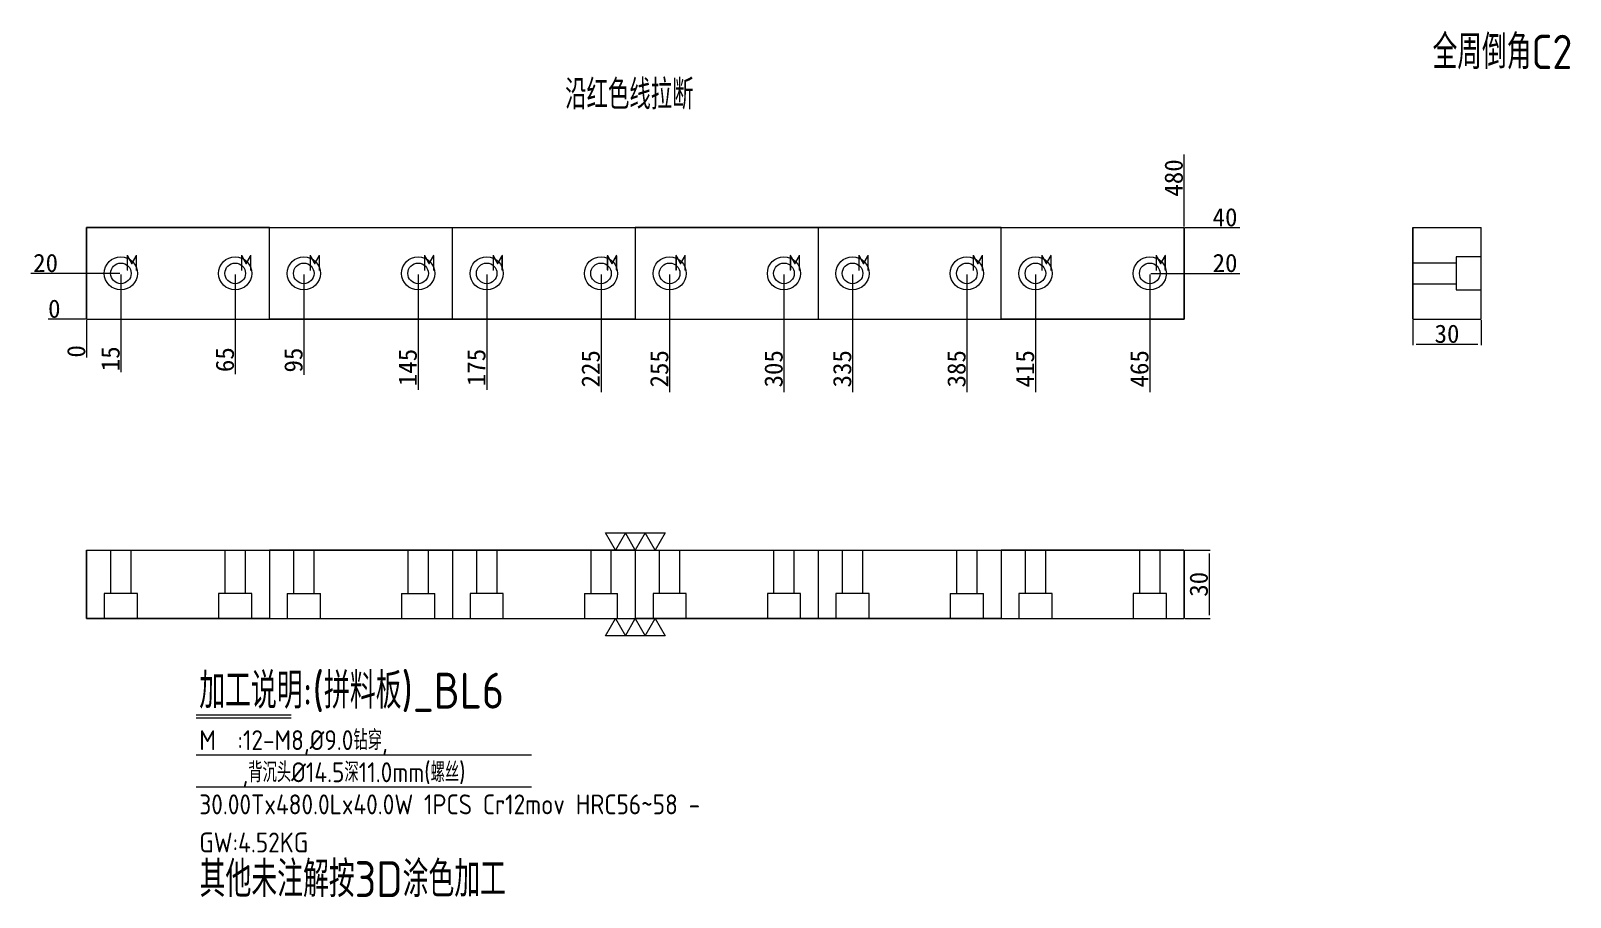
# Model space of a CAD drawing. Header units: millimetres. Extents: x 18295 to 18969, y 49860 to 50239.
import ezdxf

# ---------------------------------------------------------------- set-up
doc = ezdxf.new("R2010")
doc.units = ezdxf.units.MM
doc.linetypes.add('DASHED', pattern=[0])
doc.layers.add('dim', color=4, linetype='Continuous')
doc.layers.add('dim_temp', color=161, linetype='Continuous', lineweight=9)
doc.layers.add('PS', color=7, linetype='Continuous', true_color=0xffffff)
doc.layers.add('U1', color=7, linetype='Continuous', true_color=0xffffff)
doc.styles.add('_PUG_ERP', font='txt')
doc.styles.add('gbenor', font='gbenor.shx', dxfattribs={"bigfont": 'gbcbig'})
doc.dimstyles.new('_PUG_ERP', dxfattribs={"dimtxt": 8, "dimasz": 1.5, "dimexe": 0.5, "dimexo": 0.5, "dimgap": 0.5, "dimtad": 1, "dimtxsty": '_PUG_ERP', "dimblk": 'CLOSEDBLANK', "dimcen": 0, "dimclrd": 4, "dimclre": 4, "dimclrt": 3, "dimazin": 3, "dimtfac": 1, "dimtmove": 0, "dimatfit": 3, "dimldrblk": 'CLOSEDBLANK', "dimlwd": 9, "dimlwe": 9})

# ---------------------------------------------------------------- blocks, each defined once
blk = doc.blocks.new('*D1266')
at = {"layer": 'Defpoints', "color": 0}
for p in [(18784.85, 50132.55), (18810.8, 50132.55), (18319.85, 50112.55)]:
    blk.add_point(p, dxfattribs=at)
at = {"layer": 'dim_temp', "color": 4, "lineweight": 9}
blk.add_line((18785.35, 50132.55), (18824.25, 50132.55), dxfattribs=at)
at = {"layer": 'dim_temp', "color": 3, "lineweight": 18, "insert": (18817.77, 50137.05), "char_height": 8, "attachment_point": 5, "style": '_PUG_ERP'}
blk.add_mtext('20', dxfattribs=at)
blk = doc.blocks.new('_ClosedBlank')
blk = doc.blocks.new('*D1267')
at = {"layer": 'Defpoints', "color": 0}
for p in [(18799.85, 50152.55), (18810.8, 50152.55), (18319.85, 50112.55)]:
    blk.add_point(p, dxfattribs=at)
at = {"layer": 'dim_temp', "color": 4, "lineweight": 9}
for p, q in [((18800.35, 50152.55), (18804.8, 50152.55)), ((18804.8, 50152.55), (18807.8, 50152.55)), ((18807.8, 50152.55), (18824.25, 50152.55))]:
    blk.add_line(p, q, dxfattribs=at)
at = {"layer": 'dim_temp', "color": 3, "lineweight": 18, "insert": (18817.77, 50157.05), "char_height": 8, "attachment_point": 5, "style": '_PUG_ERP'}
blk.add_mtext('40', dxfattribs=at)
blk = doc.blocks.new('*D1268')
at = {"layer": 'Defpoints', "color": 0}
for p in [(18308.9, 50112.55), (18319.85, 50112.55), (18319.85, 50112.55)]:
    blk.add_point(p, dxfattribs=at)
at = {"layer": 'dim_temp', "color": 4, "lineweight": 9}
blk.add_line((18319.35, 50112.55), (18303.06, 50112.55), dxfattribs=at)
at = {"layer": 'dim_temp', "color": 3, "lineweight": 18, "insert": (18305.73, 50117.05), "char_height": 8, "attachment_point": 5, "style": '_PUG_ERP'}
blk.add_mtext('0', dxfattribs=at)
blk = doc.blocks.new('*D1269')
at = {"layer": 'Defpoints', "color": 0}
for p in [(18308.9, 50132.55), (18334.85, 50132.55), (18319.85, 50112.55)]:
    blk.add_point(p, dxfattribs=at)
at = {"layer": 'dim_temp', "color": 4, "lineweight": 9}
blk.add_line((18334.35, 50132.55), (18295.44, 50132.55), dxfattribs=at)
at = {"layer": 'dim_temp', "color": 3, "lineweight": 18, "insert": (18301.92, 50137.05), "char_height": 8, "attachment_point": 5, "style": '_PUG_ERP'}
blk.add_mtext('20', dxfattribs=at)
blk = doc.blocks.new('*D1270')
at = {"layer": 'Defpoints', "color": 0}
for p in [(18784.85, 50132.55), (18319.85, 50112.55), (18784.85, 50101.6)]:
    blk.add_point(p, dxfattribs=at)
at = {"layer": 'dim_temp', "color": 4, "lineweight": 9}
for p, q in [((18784.85, 50132.05), (18784.85, 50107.6)), ((18784.85, 50107.6), (18784.85, 50104.6)), ((18784.85, 50104.6), (18784.85, 50080.53))]:
    blk.add_line(p, q, dxfattribs=at)
at = {"layer": 'dim_temp', "color": 3, "lineweight": 18, "insert": (18780.35, 50090.81), "char_height": 8, "attachment_point": 5, "rotation": 90, "style": '_PUG_ERP'}
blk.add_mtext('465', dxfattribs=at)
blk = doc.blocks.new('*D1271')
at = {"layer": 'Defpoints', "color": 0}
for p in [(18734.85, 50132.55), (18319.85, 50112.55), (18734.85, 50101.6)]:
    blk.add_point(p, dxfattribs=at)
at = {"layer": 'dim_temp', "color": 4, "lineweight": 9}
for p, q in [((18734.85, 50132.05), (18734.85, 50107.6)), ((18734.85, 50107.6), (18734.85, 50104.6)), ((18734.85, 50104.6), (18734.85, 50080.53))]:
    blk.add_line(p, q, dxfattribs=at)
at = {"layer": 'dim_temp', "color": 3, "lineweight": 18, "insert": (18730.35, 50090.81), "char_height": 8, "attachment_point": 5, "rotation": 90, "style": '_PUG_ERP'}
blk.add_mtext('415', dxfattribs=at)
blk = doc.blocks.new('*D1272')
at = {"layer": 'Defpoints', "color": 0}
for p in [(18704.85, 50132.55), (18319.85, 50112.55), (18704.85, 50101.6)]:
    blk.add_point(p, dxfattribs=at)
at = {"layer": 'dim_temp', "color": 4, "lineweight": 9}
for p, q in [((18704.85, 50132.05), (18704.85, 50107.6)), ((18704.85, 50107.6), (18704.85, 50104.6)), ((18704.85, 50104.6), (18704.85, 50080.53))]:
    blk.add_line(p, q, dxfattribs=at)
at = {"layer": 'dim_temp', "color": 3, "lineweight": 18, "insert": (18700.35, 50090.81), "char_height": 8, "attachment_point": 5, "rotation": 90, "style": '_PUG_ERP'}
blk.add_mtext('385', dxfattribs=at)
blk = doc.blocks.new('*D1273')
at = {"layer": 'Defpoints', "color": 0}
for p in [(18654.85, 50132.55), (18319.85, 50112.55), (18654.85, 50101.6)]:
    blk.add_point(p, dxfattribs=at)
at = {"layer": 'dim_temp', "color": 4, "lineweight": 9}
for p, q in [((18654.85, 50132.05), (18654.85, 50107.6)), ((18654.85, 50107.6), (18654.85, 50104.6)), ((18654.85, 50104.6), (18654.85, 50080.53))]:
    blk.add_line(p, q, dxfattribs=at)
at = {"layer": 'dim_temp', "color": 3, "lineweight": 18, "insert": (18650.35, 50090.81), "char_height": 8, "attachment_point": 5, "rotation": 90, "style": '_PUG_ERP'}
blk.add_mtext('335', dxfattribs=at)
blk = doc.blocks.new('*D1274')
at = {"layer": 'Defpoints', "color": 0}
for p in [(18624.85, 50132.55), (18319.85, 50112.55), (18624.85, 50101.6)]:
    blk.add_point(p, dxfattribs=at)
at = {"layer": 'dim_temp', "color": 4, "lineweight": 9}
for p, q in [((18624.85, 50132.05), (18624.85, 50107.6)), ((18624.85, 50107.6), (18624.85, 50104.6)), ((18624.85, 50104.6), (18624.85, 50080.53))]:
    blk.add_line(p, q, dxfattribs=at)
at = {"layer": 'dim_temp', "color": 3, "lineweight": 18, "insert": (18620.35, 50090.81), "char_height": 8, "attachment_point": 5, "rotation": 90, "style": '_PUG_ERP'}
blk.add_mtext('305', dxfattribs=at)
blk = doc.blocks.new('*D1275')
at = {"layer": 'Defpoints', "color": 0}
for p in [(18574.85, 50132.55), (18319.85, 50112.55), (18574.85, 50101.6)]:
    blk.add_point(p, dxfattribs=at)
at = {"layer": 'dim_temp', "color": 4, "lineweight": 9}
for p, q in [((18574.85, 50132.05), (18574.85, 50107.6)), ((18574.85, 50107.6), (18574.85, 50104.6)), ((18574.85, 50104.6), (18574.85, 50080.53))]:
    blk.add_line(p, q, dxfattribs=at)
at = {"layer": 'dim_temp', "color": 3, "lineweight": 18, "insert": (18570.35, 50090.81), "char_height": 8, "attachment_point": 5, "rotation": 90, "style": '_PUG_ERP'}
blk.add_mtext('255', dxfattribs=at)
blk = doc.blocks.new('*D1276')
at = {"layer": 'Defpoints', "color": 0}
for p in [(18544.85, 50132.55), (18319.85, 50112.55), (18544.85, 50101.6)]:
    blk.add_point(p, dxfattribs=at)
at = {"layer": 'dim_temp', "color": 4, "lineweight": 9}
for p, q in [((18544.85, 50132.05), (18544.85, 50107.6)), ((18544.85, 50107.6), (18544.85, 50104.6)), ((18544.85, 50104.6), (18544.85, 50080.53))]:
    blk.add_line(p, q, dxfattribs=at)
at = {"layer": 'dim_temp', "color": 3, "lineweight": 18, "insert": (18540.35, 50090.81), "char_height": 8, "attachment_point": 5, "rotation": 90, "style": '_PUG_ERP'}
blk.add_mtext('225', dxfattribs=at)
blk = doc.blocks.new('*D1277')
at = {"layer": 'Defpoints', "color": 0}
for p in [(18494.85, 50132.55), (18319.85, 50112.55), (18494.85, 50101.6)]:
    blk.add_point(p, dxfattribs=at)
at = {"layer": 'dim_temp', "color": 4, "lineweight": 9}
for p, q in [((18494.85, 50132.05), (18494.85, 50107.6)), ((18494.85, 50107.6), (18494.85, 50104.6)), ((18494.85, 50104.6), (18494.85, 50081.67))]:
    blk.add_line(p, q, dxfattribs=at)
at = {"layer": 'dim_temp', "color": 3, "lineweight": 18, "insert": (18490.35, 50091.38), "char_height": 8, "attachment_point": 5, "rotation": 90, "style": '_PUG_ERP'}
blk.add_mtext('175', dxfattribs=at)
blk = doc.blocks.new('*D1278')
at = {"layer": 'Defpoints', "color": 0}
for p in [(18464.85, 50132.55), (18319.85, 50112.55), (18464.85, 50101.6)]:
    blk.add_point(p, dxfattribs=at)
at = {"layer": 'dim_temp', "color": 4, "lineweight": 9}
blk.add_line((18464.85, 50132.05), (18464.85, 50081.67), dxfattribs=at)
at = {"layer": 'dim_temp', "color": 3, "lineweight": 18, "insert": (18460.35, 50091.38), "char_height": 8, "attachment_point": 5, "rotation": 90, "style": '_PUG_ERP'}
blk.add_mtext('145', dxfattribs=at)
blk = doc.blocks.new('*D1279')
at = {"layer": 'Defpoints', "color": 0}
for p in [(18414.85, 50132.55), (18319.85, 50112.55), (18414.85, 50101.6)]:
    blk.add_point(p, dxfattribs=at)
at = {"layer": 'dim_temp', "color": 4, "lineweight": 9}
blk.add_line((18414.85, 50132.05), (18414.85, 50088.15), dxfattribs=at)
at = {"layer": 'dim_temp', "color": 3, "lineweight": 18, "insert": (18410.35, 50094.62), "char_height": 8, "attachment_point": 5, "rotation": 90, "style": '_PUG_ERP'}
blk.add_mtext('95', dxfattribs=at)
blk = doc.blocks.new('*D1280')
at = {"layer": 'Defpoints', "color": 0}
for p in [(18384.85, 50132.55), (18319.85, 50112.55), (18384.85, 50101.6)]:
    blk.add_point(p, dxfattribs=at)
at = {"layer": 'dim_temp', "color": 4, "lineweight": 9}
blk.add_line((18384.85, 50132.05), (18384.85, 50088.53), dxfattribs=at)
at = {"layer": 'dim_temp', "color": 3, "lineweight": 18, "insert": (18380.35, 50094.81), "char_height": 8, "attachment_point": 5, "rotation": 90, "style": '_PUG_ERP'}
blk.add_mtext('65', dxfattribs=at)
blk = doc.blocks.new('*D1281')
at = {"layer": 'Defpoints', "color": 0}
for p in [(18334.85, 50132.55), (18319.85, 50112.55), (18334.85, 50101.6)]:
    blk.add_point(p, dxfattribs=at)
at = {"layer": 'dim_temp', "color": 4, "lineweight": 9}
blk.add_line((18334.85, 50132.05), (18334.85, 50089.29), dxfattribs=at)
at = {"layer": 'dim_temp', "color": 3, "lineweight": 18, "insert": (18330.35, 50095.19), "char_height": 8, "attachment_point": 5, "rotation": 90, "style": '_PUG_ERP'}
blk.add_mtext('15', dxfattribs=at)
blk = doc.blocks.new('*D1282')
at = {"layer": 'Defpoints', "color": 0}
for p in [(18319.85, 50112.55), (18319.85, 50112.55), (18319.85, 50101.6)]:
    blk.add_point(p, dxfattribs=at)
at = {"layer": 'dim_temp', "color": 4, "lineweight": 9}
blk.add_line((18319.85, 50112.05), (18319.85, 50095.76), dxfattribs=at)
at = {"layer": 'dim_temp', "color": 3, "lineweight": 18, "insert": (18315.35, 50098.43), "char_height": 8, "attachment_point": 5, "rotation": 90, "style": '_PUG_ERP'}
blk.add_mtext('0', dxfattribs=at)
blk = doc.blocks.new('*D1283')
at = {"layer": 'Defpoints', "color": 0}
for p in [(18799.85, 50163.5), (18799.85, 50152.55), (18319.85, 50112.55)]:
    blk.add_point(p, dxfattribs=at)
at = {"layer": 'dim_temp', "color": 4, "lineweight": 9}
for p, q in [((18799.85, 50160.5), (18799.85, 50184.57)), ((18799.85, 50157.5), (18799.85, 50160.5)), ((18799.85, 50153.05), (18799.85, 50157.5))]:
    blk.add_line(p, q, dxfattribs=at)
at = {"layer": 'dim_temp', "color": 3, "lineweight": 18, "insert": (18795.35, 50174.28), "char_height": 8, "attachment_point": 5, "rotation": 90, "style": '_PUG_ERP'}
blk.add_mtext('480', dxfattribs=at)
blk = doc.blocks.new('*D1284')
at = {"layer": 'Defpoints', "color": 0}
for p in [(18799.85, 50011.55), (18799.85, 49981.55), (18810.8, 49981.55)]:
    blk.add_point(p, dxfattribs=at)
at = {"layer": 'dim_temp', "color": 4, "lineweight": 9}
for p, q in [((18800.35, 50011.55), (18811.3, 50011.55)), ((18810.8, 50010.05), (18810.8, 49983.05)), ((18800.35, 49981.55), (18811.3, 49981.55))]:
    blk.add_line(p, q, dxfattribs=at)
at = {"layer": 'dim_temp', "color": 3, "lineweight": 18, "insert": (18806.3, 49996.55), "char_height": 8, "attachment_point": 5, "rotation": 90, "style": '_PUG_ERP'}
blk.add_mtext('30', dxfattribs=at)
blk = doc.blocks.new('*D1285')
at = {"layer": 'Defpoints', "color": 0}
for p in [(18899.85, 50112.55), (18929.85, 50112.55), (18929.85, 50101.6)]:
    blk.add_point(p, dxfattribs=at)
at = {"layer": 'dim_temp', "color": 4, "lineweight": 9}
for p, q in [((18899.85, 50112.05), (18899.85, 50101.1)), ((18929.85, 50112.05), (18929.85, 50101.1)), ((18901.35, 50101.6), (18928.35, 50101.6))]:
    blk.add_line(p, q, dxfattribs=at)
at = {"layer": 'dim_temp', "color": 3, "lineweight": 18, "insert": (18914.85, 50106.1), "char_height": 8, "attachment_point": 5, "style": '_PUG_ERP'}
blk.add_mtext('30', dxfattribs=at)

msp = doc.modelspace()

# ---------------------------------------------------------------- linework, layer by layer
at = {"layer": 'dim', "color": 252, "linetype": 'DASHED', "lineweight": 18, "ltscale": 0.474375}
for p, q in [((18319.845, 50152.548), (18799.845, 50152.548)), ((18319.845, 50112.548), (18319.845, 50152.548)), ((18799.845, 50112.548), (18799.845, 50152.548)), ((18899.845, 50152.548), (18929.845, 50152.548)), ((18899.845, 50112.548), (18899.845, 50152.548)), ((18929.845, 50112.548), (18929.845, 50152.548)), ((18319.845, 50112.548), (18799.845, 50112.548)), ((18899.845, 50112.548), (18929.845, 50112.548)), ((18319.845, 50011.548), (18799.845, 50011.548)), ((18319.845, 49981.548), (18319.845, 50011.548)), ((18799.845, 49981.548), (18799.845, 50011.548)), ((18319.845, 49981.548), (18799.845, 49981.548))]:
    msp.add_line(p, q, dxfattribs=at)
at = {"layer": 'dim', "color": 8, "linetype": 'Continuous', "lineweight": 18}
for p, q in [((18367.845, 49939.483), (18409.387, 49939.483)), ((18367.845, 49938.178), (18409.387, 49938.178)), ((18367.845, 49921.953), (18514.423, 49921.953)), ((18367.845, 49907.903), (18514.423, 49907.903))]:
    msp.add_line(p, q, dxfattribs=at)
at = {"layer": 'dim_temp', "lineweight": 18}
for points in [[(18572.835, 50019.048), (18568.505, 50011.548), (18564.175, 50019.048), (18559.845, 50011.548), (18555.515, 50019.048), (18551.185, 50011.548), (18546.855, 50019.048), (18572.835, 50019.048)], [(18546.855, 49974.048), (18551.185, 49981.548), (18555.515, 49974.048), (18559.845, 49981.548), (18564.175, 49974.048), (18568.505, 49981.548), (18572.835, 49974.048), (18546.855, 49974.048)]]:
    msp.add_lwpolyline(points, close=True, dxfattribs=at)
at = {"layer": 'PS', "color": 11, "linetype": 'Continuous', "lineweight": 18}
for p, q in [((18399.845, 50152.548), (18319.845, 50152.548)), ((18319.845, 50152.548), (18319.845, 50112.548)), ((18399.845, 50152.548), (18479.845, 50152.548)), ((18479.845, 50152.548), (18559.845, 50152.548)), ((18639.845, 50152.548), (18559.845, 50152.548)), ((18719.845, 50152.548), (18639.845, 50152.548)), ((18719.845, 50152.548), (18799.845, 50152.548)), ((18799.845, 50152.548), (18799.845, 50112.548)), ((18899.845, 50152.548), (18929.845, 50152.548)), ((18899.845, 50152.548), (18899.845, 50112.548)), ((18929.845, 50112.548), (18929.845, 50152.548)), ((18319.845, 50112.548), (18399.845, 50112.548)), ((18479.845, 50112.548), (18399.845, 50112.548)), ((18559.845, 50112.548), (18479.845, 50112.548)), ((18559.845, 50112.548), (18639.845, 50112.548)), ((18639.845, 50112.548), (18719.845, 50112.548)), ((18799.845, 50112.548), (18719.845, 50112.548)), ((18899.845, 50112.548), (18929.845, 50112.548)), ((18319.845, 50011.548), (18399.845, 50011.548)), ((18319.845, 50011.548), (18319.845, 49981.548)), ((18399.845, 50011.548), (18399.845, 49981.548)), ((18479.845, 50011.548), (18399.845, 50011.548)), ((18399.845, 50011.548), (18399.845, 49981.548)), ((18559.845, 50011.548), (18479.845, 50011.548)), ((18479.845, 50011.548), (18479.845, 49981.548)), ((18479.845, 50011.548), (18479.845, 49981.548)), ((18559.845, 50011.548), (18559.845, 49981.548)), ((18559.845, 50011.548), (18639.845, 50011.548)), ((18559.845, 50011.548), (18559.845, 49981.548)), ((18639.845, 50011.548), (18639.845, 49981.548)), ((18639.845, 50011.548), (18719.845, 50011.548)), ((18639.845, 50011.548), (18639.845, 49981.548)), ((18719.845, 50011.548), (18719.845, 49981.548)), ((18799.845, 50011.548), (18719.845, 50011.548)), ((18719.845, 50011.548), (18719.845, 49981.548)), ((18799.845, 50011.548), (18799.845, 49981.548)), ((18399.845, 49981.548), (18319.845, 49981.548)), ((18399.845, 49981.548), (18479.845, 49981.548)), ((18479.845, 49981.548), (18559.845, 49981.548)), ((18639.845, 49981.548), (18559.845, 49981.548)), ((18719.845, 49981.548), (18639.845, 49981.548)), ((18719.845, 49981.548), (18799.845, 49981.548))]:
    msp.add_line(p, q, dxfattribs=at)
at = {"layer": 'PS', "color": 1, "linetype": 'Continuous', "lineweight": 18}
for p, q in [((18399.845, 50112.548), (18399.845, 50152.548)), ((18479.845, 50112.548), (18479.845, 50152.548)), ((18559.845, 50152.548), (18559.845, 50112.548)), ((18639.845, 50152.548), (18639.845, 50112.548)), ((18719.845, 50112.548), (18719.845, 50152.548))]:
    msp.add_line(p, q, dxfattribs=at)
at = {"layer": 'PS', "color": 11, "linetype": 'DASHED', "lineweight": 13, "ltscale": 0.474375}
for p, q in [((18918.845, 50137.051), (18899.845, 50137.051)), ((18929.845, 50139.798), (18918.845, 50139.798)), ((18918.845, 50139.798), (18918.845, 50125.298)), ((18899.845, 50128.044), (18918.845, 50128.044)), ((18918.845, 50125.298), (18929.845, 50125.298)), ((18330.342, 50011.548), (18330.342, 49992.548)), ((18339.349, 49992.548), (18339.349, 50011.548)), ((18380.342, 50011.548), (18380.342, 49992.548)), ((18389.349, 49992.548), (18389.349, 50011.548)), ((18410.342, 50011.548), (18410.342, 49992.548)), ((18419.349, 49992.548), (18419.349, 50011.548)), ((18460.342, 50011.548), (18460.342, 49992.548)), ((18469.349, 49992.548), (18469.349, 50011.548)), ((18490.342, 50011.548), (18490.342, 49992.548)), ((18499.349, 49992.548), (18499.349, 50011.548)), ((18540.342, 50011.548), (18540.342, 49992.548)), ((18549.349, 49992.548), (18549.349, 50011.548)), ((18570.342, 50011.548), (18570.342, 49992.548)), ((18579.349, 49992.548), (18579.349, 50011.548)), ((18620.342, 50011.548), (18620.342, 49992.548)), ((18629.349, 49992.548), (18629.349, 50011.548)), ((18650.342, 50011.548), (18650.342, 49992.548)), ((18659.349, 49992.548), (18659.349, 50011.548)), ((18700.342, 50011.548), (18700.342, 49992.548)), ((18709.349, 49992.548), (18709.349, 50011.548)), ((18730.342, 50011.548), (18730.342, 49992.548)), ((18739.349, 49992.548), (18739.349, 50011.548)), ((18780.342, 50011.548), (18780.342, 49992.548)), ((18789.349, 49992.548), (18789.349, 50011.548)), ((18327.595, 49992.548), (18327.595, 49981.548)), ((18342.095, 49992.548), (18327.595, 49992.548)), ((18342.095, 49981.548), (18342.095, 49992.548)), ((18377.595, 49992.548), (18377.595, 49981.548)), ((18392.095, 49992.548), (18377.595, 49992.548)), ((18392.095, 49981.548), (18392.095, 49992.548)), ((18407.595, 49992.548), (18407.595, 49981.548)), ((18407.595, 49992.548), (18422.095, 49992.548)), ((18422.095, 49981.548), (18422.095, 49992.548)), ((18457.595, 49992.548), (18457.595, 49981.548)), ((18457.595, 49992.548), (18472.095, 49992.548)), ((18472.095, 49981.548), (18472.095, 49992.548)), ((18487.595, 49992.548), (18487.595, 49981.548)), ((18502.095, 49992.548), (18487.595, 49992.548)), ((18502.095, 49981.548), (18502.095, 49992.548)), ((18537.595, 49992.548), (18537.595, 49981.548)), ((18537.595, 49992.548), (18552.095, 49992.548)), ((18552.095, 49981.548), (18552.095, 49992.548)), ((18567.595, 49992.548), (18567.595, 49981.548)), ((18572.365, 49992.548), (18567.595, 49992.548)), ((18582.095, 49992.548), (18572.365, 49992.548)), ((18582.095, 49981.548), (18582.095, 49992.548)), ((18617.595, 49992.548), (18617.595, 49981.548)), ((18622.365, 49992.548), (18617.595, 49992.548)), ((18632.095, 49992.548), (18622.365, 49992.548)), ((18632.095, 49981.548), (18632.095, 49992.548)), ((18647.595, 49992.548), (18647.595, 49981.548)), ((18653.586, 49992.548), (18647.595, 49992.548)), ((18662.095, 49992.548), (18653.586, 49992.548)), ((18662.095, 49981.548), (18662.095, 49992.548)), ((18697.595, 49992.548), (18697.595, 49981.548)), ((18697.595, 49992.548), (18706.104, 49992.548)), ((18706.104, 49992.548), (18712.095, 49992.548)), ((18712.095, 49981.548), (18712.095, 49992.548)), ((18727.595, 49992.548), (18727.595, 49981.548)), ((18742.095, 49992.548), (18727.595, 49992.548)), ((18742.095, 49981.548), (18742.095, 49992.548)), ((18777.595, 49992.548), (18777.595, 49981.548)), ((18792.095, 49992.548), (18777.595, 49992.548)), ((18792.095, 49981.548), (18792.095, 49992.548))]:
    msp.add_line(p, q, dxfattribs=at)
at = {"layer": 'PS', "color": 30, "linetype": 'DASHED', "lineweight": 13, "ltscale": 0.474375}
for centre in [(18334.845, 50132.548), (18384.845, 50132.548), (18414.845, 50132.548), (18464.845, 50132.548), (18494.845, 50132.548), (18544.845, 50132.548), (18574.845, 50132.548), (18624.845, 50132.548), (18654.845, 50132.548), (18704.845, 50132.548), (18734.845, 50132.548), (18784.845, 50132.548)]:
    msp.add_circle(centre, 7.25, dxfattribs=at)
at = {"layer": 'PS', "color": 42, "linetype": 'Continuous', "lineweight": 18}
for centre in [(18334.845, 50132.548), (18384.845, 50132.548), (18414.845, 50132.548), (18464.845, 50132.548), (18494.845, 50132.548), (18544.845, 50132.548), (18574.845, 50132.548), (18624.845, 50132.548), (18654.845, 50132.548), (18704.845, 50132.548), (18734.845, 50132.548), (18784.845, 50132.548)]:
    msp.add_circle(centre, 4.503, dxfattribs=at)

# ---------------------------------------------------------------- texts
at = {"layer": 'dim', "color": 1, "lineweight": 18, "style": 'gbenor'}
msp.add_text('沿红色线拉断', height=13, dxfattribs=at).set_placement((18529.162, 50204.298))
at = {"layer": 'dim', "color": 4, "lineweight": 18, "style": 'gbenor'}
for s, height, p in [('M', 7, (18336.745, 50133.665)), ('M', 7, (18386.745, 50133.665)), ('M', 7, (18416.745, 50133.665)), ('M', 7, (18466.745, 50133.665)), ('M', 7, (18496.745, 50133.665)), ('M', 7, (18546.745, 50133.665)), ('M', 7, (18576.745, 50133.665)), ('M', 7, (18626.745, 50133.665)), ('M', 7, (18656.745, 50133.665)), ('M', 7, (18706.745, 50133.665)), ('M', 7, (18736.745, 50133.665)), ('M', 7, (18786.745, 50133.665)), ('加工说明:(拼料板)_BL6', 15.7, (18369.123, 49942.189)), ('M  :12-M8,%%c9.0钻穿,', 8.7, (18369.15, 49924.034)), ('    ,背沉头%%c14.5深11.0mm(螺丝)', 8.7, (18369.15, 49909.984)), ('30.00Tx480.0Lx40.0W 1PCS Cr12mov HRC56~58 - ', 8.7, (18369.15, 49895.934)), ('GW:4.52KG ', 8.7, (18369.15, 49879.274))]:
    msp.add_text(s, height=height, dxfattribs=at).set_placement(p)
at = {"layer": 'dim', "color": 21, "lineweight": 18, "style": 'gbenor'}
msp.add_text('其他未注解按3D涂色加工', height=15.7, dxfattribs=at).set_placement((18369.3, 49859.739))
at = {"layer": 'U1', "color": 3, "lineweight": 18, "style": 'gbenor'}
msp.add_text('全周倒角C2', height=15, dxfattribs=at).set_placement((18908.548, 50221.896))

# ---------------------------------------------------------------- dimensions: what is measured, and where the dimension line sits
at = {"layer": 'dim_temp', "lineweight": 18}
for feature_location, offset, dtype, origin, picture, middle in [((18799.845, 50152.548), (0, 10.95), 1, (18319.845, 50112.548), '*D1283', (18795.345, 50174.284)), ((18799.845, 50152.548), (10.95, 0), 0, (18319.845, 50112.548), '*D1267', (18817.771, 50157.048)), ((18334.845, 50132.548), (-25.95, 0), 0, (18319.845, 50112.548), '*D1269', (18301.919, 50137.048)), ((18784.845, 50132.548), (25.95, 0), 0, (18319.845, 50112.548), '*D1266', (18817.771, 50137.048)), ((18784.845, 50132.548), (0, -30.95), 1, (18319.845, 50112.548), '*D1270', (18780.345, 50090.812)), ((18734.845, 50132.548), (0, -30.95), 1, (18319.845, 50112.548), '*D1271', (18730.345, 50090.812)), ((18704.845, 50132.548), (0, -30.95), 1, (18319.845, 50112.548), '*D1272', (18700.345, 50090.812)), ((18654.845, 50132.548), (0, -30.95), 1, (18319.845, 50112.548), '*D1273', (18650.345, 50090.812)), ((18624.845, 50132.548), (0, -30.95), 1, (18319.845, 50112.548), '*D1274', (18620.345, 50090.812)), ((18574.845, 50132.548), (0, -30.95), 1, (18319.845, 50112.548), '*D1275', (18570.345, 50090.812)), ((18544.845, 50132.548), (0, -30.95), 1, (18319.845, 50112.548), '*D1276', (18540.345, 50090.812)), ((18494.845, 50132.548), (0, -30.95), 1, (18319.845, 50112.548), '*D1277', (18490.345, 50091.384)), ((18464.845, 50132.548), (0, -30.95), 1, (18319.845, 50112.548), '*D1278', (18460.345, 50091.384)), ((18414.845, 50132.548), (0, -30.95), 1, (18319.845, 50112.548), '*D1279', (18410.345, 50094.622)), ((18384.845, 50132.548), (0, -30.95), 1, (18319.845, 50112.548), '*D1280', (18380.345, 50094.812)), ((18334.845, 50132.548), (0, -30.95), 1, (18319.845, 50112.548), '*D1281', (18330.345, 50095.193)), ((18319.8450693, 50112.547808792), (-10.95, 0), 0, (18319.8450693, 50112.547808792), '*D1268', (18305.728402634, 50117.047808792)), ((18319.8450693, 50112.547808792), (0, -10.95), 1, (18319.8450693, 50112.547808792), '*D1282', (18315.3450693, 50098.431142125))]:
    dim = msp.add_ordinate_dim(feature_location=feature_location, offset=offset, dtype=dtype, origin=origin, dimstyle='_PUG_ERP', dxfattribs=at)
    dim.commit()
    dim.dimension.update_dxf_attribs({"geometry": picture, "text_midpoint": middle})
dim = msp.add_linear_dim(base=(18929.845, 50101.598), p1=(18899.845, 50112.548), p2=(18929.845, 50112.548), dimstyle='_PUG_ERP', dxfattribs=at)
dim.commit()
dim.dimension.update_dxf_attribs({"geometry": '*D1285', "text_midpoint": (18914.845, 50106.098)})
dim = msp.add_linear_dim(base=(18810.795, 49981.548), p1=(18799.845, 50011.548), p2=(18799.845, 49981.548), angle=90, dimstyle='_PUG_ERP', dxfattribs=at)
dim.commit()
dim.dimension.update_dxf_attribs({"geometry": '*D1284', "text_midpoint": (18806.295, 49996.548)})

doc.saveas('drawing.dxf')
